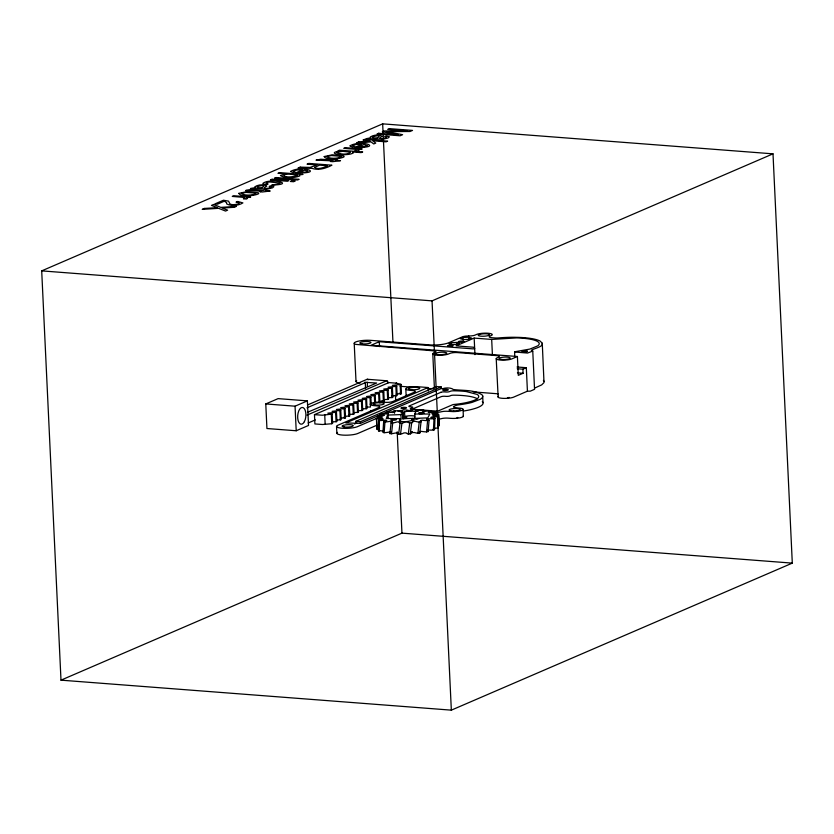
<?xml version="1.0" encoding="UTF-8"?>
<svg xmlns="http://www.w3.org/2000/svg" width="834" height="834" viewBox="0 0 834 834"><rect width="100%" height="100%" fill="white"/><g stroke="black" fill="none" stroke-linecap="round" stroke-linejoin="round"><path stroke-width="1.25" d="M434.316 428.238A14.001 3.034 -2.7 0 0 437.798 427.998L438.236 416.197A14.001 3.034 -2.7 0 0 432.877 415.78L433.002 415.259A14.001 3.034 -2.7 0 0 437.183 414.759L438.663 414.508L439.257 425.83L438.465 414.071A14.001 3.034 -2.7 0 0 432.439 414.081L431.824 413.601A14.001 3.034 -2.7 0 0 435.338 412.861L436.463 412.549L435.671 412.163A14.011 3.034 -2.7 0 0 429.541 412.601L428.196 412.246A14.001 3.034 -2.7 0 0 430.782 411.318L431.439 410.964L430.125 410.672A14.011 3.034 -2.7 0 0 424.516 411.485L422.682 411.235A14.001 3.034 -2.7 0 0 423.943 410.265L422.358 409.734A14.001 3.034 -2.7 0 0 417.834 410.849L415.613 410.755A14.001 3.034 -2.7 0 0 415.499 409.807L413.153 409.452A14.001 3.034 -2.7 0 0 410.13 410.745L407.784 410.849A14.001 3.034 -2.7 0 0 406.283 409.984L403.395 409.838A14.001 3.034 -2.7 0 0 402.176 411.204L399.945 411.454A14.001 3.034 -2.7 0 0 397.182 410.797L394.034 410.86L394.545 413.237M383.546 430.938L378.438 430.751L378.605 420.221L379.731 419.856A14.001 3.034 -2.7 0 1 383.244 419.116L382.639 418.647A14.001 3.034 -2.7 0 1 376.603 418.647L377.896 417.97A14.001 3.034 -2.7 0 1 382.066 417.459L382.201 416.937A14.001 3.034 -2.7 0 1 376.843 416.52L378.959 415.916A14.001 3.034 -2.7 0 1 383.379 415.697L384.338 415.186A14.011 3.034 -2.7 0 1 380.075 414.383L380.408 416.719M379.126 431.126L379.407 420.555L378.605 420.221M437.819 416.635A14.001 3.034 -2.7 0 1 431.689 417.031L430.813 417.542A14.011 3.034 -2.7 0 1 434.994 418.345L434.514 429.677L433.43 430.083A14.001 3.034 -2.7 0 1 427.529 429.969L427.425 429.958M434.994 418.345L434.003 418.783L433.43 430.083M527.422 391.188L526.317 367.7L522.897 369.181L523.085 373.278L518.289 375.342L517.403 356.504L511.93 358.86A8.403 1.814 -2.7 0 1 507.572 359.871L506.165 360.017A8.403 1.814 -2.7 0 1 497.794 359.673A8.403 1.814 -2.7 0 1 497.293 357.734L498.659 357.15A5.598 1.209 -2.7 0 0 496.522 355.597L457.491 352.594A5.598 1.209 -2.7 0 0 449.87 353.397L448.504 353.991A8.403 1.814 -2.7 0 1 438.413 355.274L437.079 355.201A8.403 1.814 -2.7 0 1 433.961 354.679L433.336 354.419A8.403 1.814 -2.7 0 1 433.868 352.865L435.233 352.271A5.598 1.209 -2.7 0 0 434.597 350.916L355.774 344.4A11.207 2.429 -2.7 0 1 361.445 340.637L363.322 340.439A11.207 2.429 -2.7 0 1 370.88 340.366L429.416 344.869A14.001 3.034 -2.7 0 0 441.207 344.536L443.407 344.202A14.001 3.034 -2.7 0 0 448.463 342.847L462.411 336.842A5.598 1.209 -2.7 0 1 465.987 336.092L468.718 335.977A5.598 1.209 -2.7 0 0 475.036 335.112L476.579 334.444A8.403 1.814 -2.7 0 1 482.333 333.287L483.793 333.193A8.403 1.814 -2.7 0 1 488.005 333.235L489.214 333.36A8.403 1.814 -2.7 0 1 491.216 335.57L489.839 336.165A5.598 1.209 -2.7 0 0 491.977 337.718L494.979 337.947A5.598 1.209 -2.7 0 0 498.815 337.906A36.404 7.881 -2.7 0 1 514.244 337.27L519.196 337.384A36.404 7.881 -2.7 0 1 540.213 341.127L542.267 343.233L542.204 344.359C542.246 347.674 526.754 350.04 532.759 351.031L534.542 389.322L530.247 391.177L527.422 391.188L513.723 397.099A8.403 1.814 -2.7 0 1 509.376 398.11L507.969 398.256A8.403 1.814 -2.7 0 1 502.297 398.308L501.088 398.183A8.403 1.814 -2.7 0 1 498.159 397.245L496.22 358.703M542.267 343.233L544.008 382.587L541.683 384.881L535.021 387.914M379.407 420.555A14.011 3.034 -2.7 0 0 385.527 420.127L386.799 420.503A14.001 3.034 -2.7 0 0 384.297 421.399L383.64 421.816L382.942 432.429L384.151 432.71A14.001 3.034 -2.7 0 0 389.895 431.97L390.771 431.949M384.151 432.71L384.954 422.046A14.011 3.034 -2.7 0 0 390.562 421.233L392.428 421.451A14.001 3.034 -2.7 0 0 391.125 422.463L389.885 433.607L391.521 433.763A14.001 3.034 -2.7 0 0 395.128 433.054L398.464 432.836A14.001 3.034 -2.7 0 0 398.621 434.16L400.508 434.191A14.011 3.034 -2.7 0 0 403.864 432.919L406.2 432.856A14.001 3.034 -2.7 0 0 408.274 434.045L410.234 433.941A14.011 3.034 -2.7 0 0 411.829 432.575L414.581 432.533A14.001 3.034 -2.7 0 0 417.907 433.263L419.742 433.034L421.034 421.858A14.001 3.034 -2.7 0 0 420.336 420.565L422.327 420.19A14.001 3.034 -2.7 0 0 425.976 420.576L429.072 420.294L428.113 431.564L426.57 431.897A14.001 3.034 -2.7 0 1 421.504 431.376L419.773 431.522M427.602 420.67L426.57 431.897M391.521 433.763L392.71 422.984A14.001 3.034 -2.7 0 0 397.234 421.879L399.465 421.931A14.001 3.034 -2.7 0 0 399.569 422.921L401.925 423.265A14.001 3.034 -2.7 0 0 404.938 421.973L407.315 421.889A14.001 3.034 -2.7 0 0 408.796 422.734L411.683 422.88A14.001 3.034 -2.7 0 0 412.903 421.524L415.134 421.264A14.001 3.034 -2.7 0 0 417.897 421.921L421.034 421.858M419.241 422.14L417.907 433.263M398.621 434.16L399.997 423.297M400.508 434.191L401.925 423.265M411.683 422.88L410.234 433.941M409.723 423.036L408.274 434.045M514.724 356.858L514.63 351.781L529.892 349.071L537.711 345.881A32.901 7.12 -2.7 0 0 516.6 337.916L491.685 339.428L474.171 338.083L456.094 345.881L473.608 347.225L474.692 348.549L473.285 348.893L379.262 341.711L371.047 345.255L517.403 356.504M376.832 425.257L357.807 433.471A11.207 2.429 -2.7 0 1 352 434.816L350.124 435.014A11.207 2.429 -2.7 0 1 336.853 433.253L336.54 426.424L337.165 425.559L379.063 407.419A5.598 1.209 -2.7 0 0 379.772 406.784L379.678 406.575A5.598 1.209 -2.7 0 0 376.916 405.866L374.476 405.678A8.403 1.814 -2.7 0 1 370.338 404.615L370.202 404.302A8.403 1.814 -2.7 0 1 374.31 402.53L375.623 402.332A8.403 1.814 -2.7 0 1 382.702 402.134L385.141 402.322A5.598 1.209 -2.7 0 0 392.762 401.519L414.675 392.063A5.598 1.209 -2.7 0 0 412.538 390.51L410.099 390.322A8.403 1.814 -2.7 0 1 405.96 389.259L406.283 388.3A8.403 1.814 -2.7 0 1 409.921 387.174L412.642 386.83A8.403 1.814 -2.7 0 1 418.314 386.778L428.071 387.529L428.238 391.01M336.853 433.253L337.489 432.387M406.669 396.369A8.403 1.814 -2.7 0 1 406.283 396.087L406.606 395.128M532.738 351.093L527.547 353.053L514.515 351.99M418.699 418.668L414.915 418.668L414.696 414.018L415.624 412.298A6.026 1.303 -2.7 0 0 411.589 411.089A6.026 1.303 -2.7 0 0 404.49 411.975A2.804 0.605 -2.7 0 0 401.081 412.59A2.804 0.605 -2.7 0 0 403.312 413.216L402.739 414.279L400.904 414.592L388.071 415.061L387.727 415.613A2.804 0.605 -2.7 0 0 387.393 416.239L386.236 418.48L400.393 418.668L400.549 422.15M400.393 418.668L399.444 420.43A6.026 1.303 -2.7 0 0 403.479 421.629A6.026 1.303 -2.7 0 0 410.589 420.743A2.804 0.605 -2.7 0 0 413.998 420.138A2.804 0.605 -2.7 0 0 411.756 419.512L412.319 418.47L427.759 417.886L429.823 414.029L414.696 414.018M417.167 419.106A11.624 2.512 -2.7 0 0 403.479 418.856L402.958 418.929L403.312 413.216M419.512 431.595L419.429 431.71A14.011 3.034 -2.7 0 1 419.742 433.034M437.798 427.998L438.236 416.197M367.356 385.986L367.346 382.264L364.656 382.337L365.292 382.681L365.563 388.529M463.047 337.478L460.326 338.677L463.266 339.594L468.927 339.313L471.637 338.114L468.698 337.197L463.047 337.478L463.162 340.022M41.7 270.873L382.66 123.849L773.003 153.842L792.3 563.127L451.34 710.151L60.997 680.158L41.7 270.873L432.043 300.865L773.003 153.842M265.775 403.937L278.097 398.621L307.371 400.873L308.528 425.455L296.206 430.761L266.932 428.52L265.775 403.937L295.048 406.189L307.371 400.873M451.507 342.701L448.994 343.796L451.621 344.63L456.771 344.39L459.284 343.306L456.657 342.461L451.507 342.701L451.632 345.245M307.725 404.897L367.012 379.334A2.804 1.366 -85.6 0 1 368.117 379.856M468.635 335.977L468.718 335.977M306.975 407.826L365.292 382.681M307.913 412.132L376.645 383.025L367.2 382.472M307.089 415.092L386.528 380.825A2.804 1.366 -85.6 0 1 388.029 382.973M332.756 421.91L336.905 421.514L336.467 412.236L327.793 413.184L332.161 414.091L332.599 423.37L331.755 423.735L322.529 424.506L314.898 423.943L314.46 414.654L388.842 382.587L396.39 383.181M332.161 414.091L322.32 415.217L314.46 414.654M308.153 422.994L315.325 419.898M336.467 412.236L332.099 411.329L340.762 410.38L341.2 419.658L337.061 420.055M340.762 410.38L336.404 409.473L345.067 408.524L345.505 417.803L340.262 418.209M345.067 408.524L340.699 407.618L349.373 406.669L349.811 415.947L344.557 416.354M349.373 406.669L345.005 405.762L353.679 404.813L354.116 414.091L348.862 414.498M353.679 404.813L349.31 403.906L357.984 402.958L358.422 412.236L354.273 412.632M357.984 402.958L353.616 402.051L362.279 401.102L362.717 410.38L358.568 410.776M362.279 401.102L357.911 400.195L366.585 399.246L367.023 408.524L362.873 408.921M366.585 399.246L362.217 398.339L370.89 397.391L371.213 404.354M370.89 397.391L366.522 396.484L375.196 395.535L375.519 402.499M375.196 395.535L370.828 394.628L379.491 393.679L379.929 402.958M379.491 393.679L375.133 392.772L383.796 391.824L384.234 401.102L378.99 401.508M383.796 391.824L379.428 390.917L388.102 389.968L388.54 399.246L384.391 399.642M388.102 389.968L383.734 389.061L392.407 388.112L392.845 397.391L388.696 397.787M392.407 388.112L388.039 387.205L396.703 386.257L397.14 395.535L391.897 395.942M396.703 386.257L392.345 385.35L401.008 384.401L401.446 393.679L396.202 394.086M428.071 387.529L345.881 422.963L360.486 423.359L441.238 388.54L442.708 388.654C446.023 387.414 451.851 387.841 453.196 389.457C462.661 390.865 473.545 389.405 481.979 394.784A36.404 7.881 -2.7 0 1 480.321 399.277L471.867 402.457A36.404 7.881 -2.7 0 1 458.825 404.834A5.598 1.209 -2.7 0 0 455.864 405.512L454.186 406.231A5.598 1.209 -2.7 0 0 456.323 407.795L461.014 408.274A8.403 1.814 -2.7 0 1 461.973 410.318A8.403 1.814 -2.7 0 1 453.289 411.61L447.795 411.308A5.598 1.209 -2.7 0 0 442.489 411.527L441.009 411.829A5.598 1.209 -2.7 0 1 434.233 412.361L430.511 412.069M355.847 423.005L355.774 421.368L436.526 386.549L441.165 386.903L441.238 388.54M354.44 424.016L356.827 422.984M355.774 421.368L360.403 421.723L441.165 386.903M377.708 417.917L357.484 426.643A11.207 2.429 -2.7 0 1 351.677 427.988L349.8 428.186A11.207 2.429 -2.7 0 1 336.54 426.424M401.602 408.431L401.644 408.42A2.804 0.605 -2.7 0 1 402.603 407.43A2.804 0.605 -2.7 0 1 406.523 407.722A2.804 0.605 -2.7 0 1 403.302 408.545L401.842 408.452M412.924 408.837L441.103 396.682A2.804 0.605 -2.7 0 1 444.918 396.275L446.044 396.369A2.804 0.605 -2.7 0 0 449.86 395.962L450.673 395.608A2.804 0.605 -2.7 0 1 453.394 395.18A32.401 7.016 -2.7 0 1 477.35 398.798M60.997 680.158L401.957 533.135L792.3 563.127M380.075 414.383L382.816 413.914A14.001 3.034 -2.7 0 1 387.059 413.998L388.571 413.528A14.011 3.034 -2.7 0 1 386.006 412.434L389.092 412.152A14.001 3.034 -2.7 0 1 392.741 412.528L394.784 412.204A14.001 3.034 -2.7 0 1 394.034 410.86M390.354 412.465L395.368 411.12M378.438 430.751L379.647 430.417M434.003 418.783L432.252 418.804A14.001 3.034 -2.7 0 1 428.009 418.731L426.497 419.189A14.011 3.034 -2.7 0 1 429.072 420.294M403.531 417.855L403.708 417.855A2.804 0.605 -2.7 0 0 406.773 417.24A2.804 0.605 -2.7 0 0 404.844 416.614L404.49 411.975M366.074 407.075L370.484 407.034L370.046 397.755M391.01 422.869L392.71 422.984M517.049 366.991L526.317 367.7M517.226 368.743L522.897 369.181M517.414 372.84L523.085 373.278M367.252 379.272L386.767 380.773M400.237 386.288L414.362 387.372M427.196 388.363L433.617 388.853M473.191 391.897L498.325 393.825M411.881 410.641L409.4 410.453A14.001 3.034 -2.7 0 0 407.18 410.328M415.613 410.922L418.095 411.12M437.673 427.456L438.33 427.529M360.111 383.16L357.577 382.639A11.207 2.429 -2.7 0 1 356.639 380.638M383.64 421.816L384.954 422.046M401.008 384.401L396.536 383.213M399.267 393.231L401.446 393.679M382.055 400.654L384.234 401.102M343.327 417.354L345.505 417.803M396.046 383.14L396.713 383.296M543.403 380.377L544.07 381.461M370.661 411.443L370.515 411.131A8.403 1.814 -2.7 0 1 370.63 410.808M379.397 429.27A14.001 3.034 -2.7 0 1 376.926 429.156L376.405 418.261M491.685 339.428L492.394 354.481M482.667 395.858L482.99 402.686M474.171 338.083L474.953 354.648M468.698 337.197L468.812 339.73M463.047 409.348L463.36 416.176M456.657 342.461L456.782 344.995M432.043 300.865L451.34 710.151M432.794 353.824L434.41 388.237M412.319 418.47L412.423 420.795M405.814 388.946L406.137 395.775M402.739 414.279L402.958 418.929M400.164 384.766L400.601 394.044M400.904 414.592L401.123 419.231A11.624 2.512 -2.7 0 0 400.205 419.429M395.869 386.622L396.306 395.9M382.66 123.849L392.95 342.128M395.462 395.399L395.712 400.601M397.182 431.783L401.957 533.135M391.563 388.477L392.001 397.755M387.257 390.333L387.695 399.611M388.071 415.061L388.237 418.543M382.952 392.188L383.39 401.467M379.262 341.711L379.491 346.621M378.657 394.044L379.032 402.165M374.351 395.9L374.674 402.864M365.74 399.611L366.178 408.889M361.445 401.456L361.883 410.745M360.403 421.723L360.486 423.359M354.21 343.264L356.014 381.503M357.14 403.312L357.577 412.601M352.834 405.168L353.272 414.456M348.529 407.023L348.966 416.312M344.223 408.879L344.661 418.168M339.928 410.735L340.366 420.023M335.622 412.59L336.06 421.879M331.317 414.446L331.755 423.735M324.707 414.508L325.145 423.797M295.048 406.189L296.206 430.761M376.926 429.156L376.603 418.647M482.302 401.613A36.404 7.881 -2.7 0 1 475.62 408.285L472.19 409.286A36.404 7.881 -2.7 0 1 463.871 410.985M397.609 410.787A14.001 3.034 -2.7 0 1 402.384 410.38M438.121 419.168A5.598 1.209 -2.7 0 0 441.332 418.658A5.598 1.209 -2.7 0 1 448.119 418.136L450.86 418.355A8.403 1.814 -2.7 0 0 459.868 417.834A8.403 1.814 -2.7 0 0 463.224 415.874M457.824 417.49A5.598 1.209 -2.7 0 1 456.949 417.625M389.885 433.607A14.001 3.034 -2.7 0 1 390.562 432.825M433.117 429.249A14.011 3.034 -2.7 0 1 434.514 429.677M427.477 431.032A14.011 3.034 -2.7 0 1 428.113 431.564M412.413 431.616A2.804 0.605 -2.7 0 1 411.443 431.668M404.709 416.614A6.026 1.303 -2.7 0 1 414.967 416.124M498.023 396.932A8.403 1.814 -2.7 0 1 498.492 396.296M509.261 397.453A5.598 1.209 -2.7 0 1 507.447 397.682M226.546 202.61L226.65 203.923C231.32 206.373 238.441 205.727 242.892 202.902L237.68 201.463L236.064 202.162C244.915 202.798 232.603 206.102 229.944 203.892L228.537 201.14L223.47 200.223L214.797 203.955L217.465 204.163L224.367 201.192L226.546 202.61M293.485 171.158L295.069 172.023L293.516 172.701L290.534 171.45C302.231 164.621 325.729 173.722 295.611 172.93L302.534 169.938L296.706 170.021L293.485 171.158M352.751 145.596L354.335 146.461L352.782 147.138L349.8 145.898C361.508 139.07 384.995 148.16 354.877 147.368L361.8 144.376L355.972 144.459L352.751 145.596M270.998 186.931C269.382 189.162 259.937 188.922 266.786 186.149C263.888 184.001 257.8 184.606 254.756 186.858L255.319 187.619L250.45 188.536L267.631 189.037L272.562 187.806L273.875 186.618L270.675 185.805L269.194 186.441L270.998 186.931M386.517 137.11C384.912 139.341 375.456 139.101 382.316 136.338C379.418 134.191 373.319 134.795 370.275 137.047L370.849 137.798L365.98 138.725L383.15 139.215L388.091 137.985L389.395 136.807L386.205 135.984L384.724 136.62L386.517 137.11M297.571 175.39C281.517 180.488 277.785 170.939 297.571 175.39M408.681 388.602L408.608 388.811A5.598 1.209 -2.7 0 0 417.063 389.468L417.855 389.301A5.598 1.209 -2.7 0 0 416.948 387.372A5.598 1.209 -2.7 0 0 408.681 388.602M435.661 353.48L435.682 353.897A5.598 1.209 -2.7 0 0 438.444 354.606L439.33 354.659A5.598 1.209 -2.7 0 0 446.065 353.804A5.598 1.209 -2.7 0 0 444.731 352.334L443.928 352.25A5.598 1.209 -2.7 0 0 439.205 352.375L437.537 352.667A5.598 1.209 -2.7 0 0 435.661 353.48M463.787 341.523L463.631 341.742A2.804 0.605 -2.7 0 1 462.422 342.117L461.973 342.18A2.804 0.605 -2.7 0 1 458.325 341.961A2.804 0.605 -2.7 0 1 460.316 341.106A2.804 0.605 -2.7 0 1 463.735 341.429L463.787 341.523M478.372 335.059L478.393 335.487A5.598 1.209 -2.7 0 0 481.155 336.196L482.042 336.238A5.598 1.209 -2.7 0 0 488.776 335.383A5.598 1.209 -2.7 0 0 487.442 333.913L486.629 333.829A5.598 1.209 -2.7 0 0 481.916 333.965L480.248 334.257A5.598 1.209 -2.7 0 0 478.372 335.059M279.849 183.084L277.993 184.085L271.79 185.054C297.3 184.47 270.122 177.454 262.887 183.407A6.63 1.439 -2.7 0 0 264.138 184.231L266.578 184.658L268.121 183.991L265.973 183.417L267.172 182.406A3.982 0.865 -2.7 0 1 270.08 181.979L279.849 183.084M280.485 175.536C285.207 178.643 294.089 178.132 299.813 175.932L299.25 174.921L303.023 174.421L279.557 172.617L277.972 173.305L286.573 173.962L280.485 175.536M314.637 167.373C317.201 169.99 324.332 167.54 327.47 165.737L319.578 165.132L314.637 167.373M261.939 187.702C247.542 188.39 269.736 182.625 261.939 187.702M377.458 137.881C363.061 138.58 385.266 132.804 377.458 137.881M241.433 193.467C244.362 195.698 251.493 195.5 255.6 193.842A4.42 0.959 -2.7 0 0 255.173 193.081L245.926 192.373L241.433 193.467M326.824 156.646C329.753 158.877 336.884 158.679 340.981 157.021A4.42 0.959 -2.7 0 0 340.564 156.26L331.307 155.551L326.824 156.646M336.863 152.372C339.292 154.405 348.362 155.03 350.561 152.174L342.472 151.308L336.863 152.372M353.366 152.653C349.842 156.802 322.497 153.654 340.209 150.975L338.051 150.808L339.521 150.172L362.686 151.955L361.143 152.622L352.761 151.976L353.366 152.653M307.756 171.178L305.286 172.169L299.489 172.398L304.744 170.126L307.756 171.178M367.023 145.627L364.552 146.607L358.756 146.836L364.01 144.574L367.023 145.627M238.816 193.373C240.473 197.283 253.807 195.938 258.269 193.926A7.975 1.731 -2.7 0 0 258.196 192.758L246.968 191.612L238.816 193.373M324.207 156.552C325.865 160.462 339.198 159.127 343.66 157.105A7.975 1.731 -2.7 0 0 343.587 155.948L332.359 154.79L324.207 156.552M244.727 198.106L243.413 198.805L246.395 199.034L247.573 198.409L246.28 197.46L250.69 197.032L233.864 195.74L232.269 196.417L243.476 197.366L244.727 198.106M356.233 150.016L354.919 150.725L357.901 150.954L359.079 150.328L357.786 149.369L362.206 148.942L345.37 147.649L343.785 148.337L354.992 149.276L356.233 150.016M245.915 190.433L261.574 191.163L260.062 191.81L262.376 191.987L270.195 191.007L265.493 190.642L266.776 190.1L264.461 189.923L263.179 190.465L250.471 189.547L245.915 190.433M316.222 160.118L331.89 160.837L330.379 161.494L332.693 161.671L340.512 160.691L335.81 160.326L337.092 159.774L334.778 159.596L333.496 160.149L320.788 159.221L316.222 160.118M204.403 208.437L202.224 209.376L218.623 208.323L225.524 211.065L227.619 210.158L222.063 208.062L234.208 207.312L236.408 206.363L220.802 207.374L213.608 204.466L211.492 205.383L217.393 207.656L204.403 208.437M272.082 179.258L270.466 179.946L287.219 181.239L288.835 180.54L272.082 179.258M276.054 177.538L274.469 178.226L297.55 179.998L299.135 179.32L276.054 177.538M300.219 167.123L298.061 168.051L311.895 168.322C318.536 170.689 325.927 168.332 331.911 165.184L308.83 163.412L307.068 164.162L316.972 164.923L310.102 167.425L300.219 167.123M358.735 141.895L356.702 142.76L371.057 141.926L373.736 143.969L375.769 143.094L372.694 140.79L386.1 141.822L387.622 141.165L364.541 139.382L363.009 140.039L369.326 140.529L370.16 141.269L358.735 141.895M378.688 133.284L377.02 134.003L400.101 135.775L402.593 134.701L386.767 131.616L410.015 131.501L412.528 130.417L389.436 128.644L387.768 129.374L407.284 130.844L384.088 130.959L382.347 131.709L398.12 134.795L378.688 133.284M291.963 180.78L290.347 181.478L293.558 181.729L295.163 181.03L291.963 180.78M440.894 392.314L409.192 405.981A2.804 0.605 -2.7 0 0 410.265 406.763L411.391 406.846A2.804 0.605 -2.7 0 1 412.465 407.628L410.641 408.41A2.804 0.605 -2.7 0 0 411.715 409.192L435.233 410.995A2.804 0.605 -2.7 0 0 439.049 410.589L452.466 404.803A2.804 0.605 -2.7 0 1 454.228 404.438A32.401 7.016 -2.7 0 0 467.03 402.457L470.501 401.571A32.401 7.016 -2.7 0 0 477.142 394.419L466.206 391.542A32.401 7.016 -2.7 0 0 453.196 390.812A2.804 0.605 -2.7 0 0 450.464 391.24L449.036 391.782A2.804 0.605 -2.7 0 1 445.846 391.99L444.71 391.907A2.804 0.605 -2.7 0 0 440.894 392.314M453.748 410.985L452.799 410.974A5.598 1.209 -2.7 0 1 449.776 409.379A5.598 1.209 -2.7 0 1 458.2 408.65L458.898 408.764A5.598 1.209 -2.7 0 1 459.534 410.13A5.598 1.209 -2.7 0 1 453.748 410.985M443.761 390.458L443.417 390.406A2.804 0.605 -2.7 0 1 443.897 389.499A2.804 0.605 -2.7 0 1 447.931 389.499L448.275 389.676A2.804 0.605 -2.7 0 1 446.961 390.375A2.804 0.605 -2.7 0 1 443.761 390.458M527.432 351.25L527.317 351.166A2.804 0.605 -2.7 0 0 522.762 351.145A2.804 0.605 -2.7 0 0 523.627 352.104A2.804 0.605 -2.7 0 0 527.505 351.364L527.432 351.25M304.379 421.681A8.403 4.087 -85.6 0 0 303.274 407.701A8.403 4.087 -85.6 0 0 297.707 418.084A8.403 4.087 -85.6 0 0 304.379 421.681M375.05 405.001A5.598 1.209 -2.7 0 0 384.109 403.854A5.598 1.209 -2.7 0 0 376.614 402.864A5.598 1.209 -2.7 0 0 375.05 405.001M344.181 426.987A5.598 1.209 -2.7 0 0 353.241 425.84A5.598 1.209 -2.7 0 0 345.745 424.84A5.598 1.209 -2.7 0 0 344.181 426.987M419.711 413.633A2.804 0.605 -2.7 0 0 424.162 413.018A2.804 0.605 -2.7 0 0 420.284 412.559A2.804 0.605 -2.7 0 0 419.711 413.633M392.011 420.211A2.804 0.605 -2.7 0 0 396.463 419.596A2.804 0.605 -2.7 0 0 392.585 419.137A2.804 0.605 -2.7 0 0 392.011 420.211M361.852 343.827A5.598 1.209 -2.7 0 0 370.921 342.68A5.598 1.209 -2.7 0 0 363.416 341.69A5.598 1.209 -2.7 0 0 361.852 343.827M501.057 359.402A5.598 1.209 -2.7 0 0 510.127 358.245A5.598 1.209 -2.7 0 0 502.631 357.254A5.598 1.209 -2.7 0 0 501.057 359.402M448.536 346.329A2.804 0.605 -2.7 0 0 453.06 345.756A2.804 0.605 -2.7 0 0 449.317 345.255A2.804 0.605 -2.7 0 0 448.536 346.329"/></g></svg>
